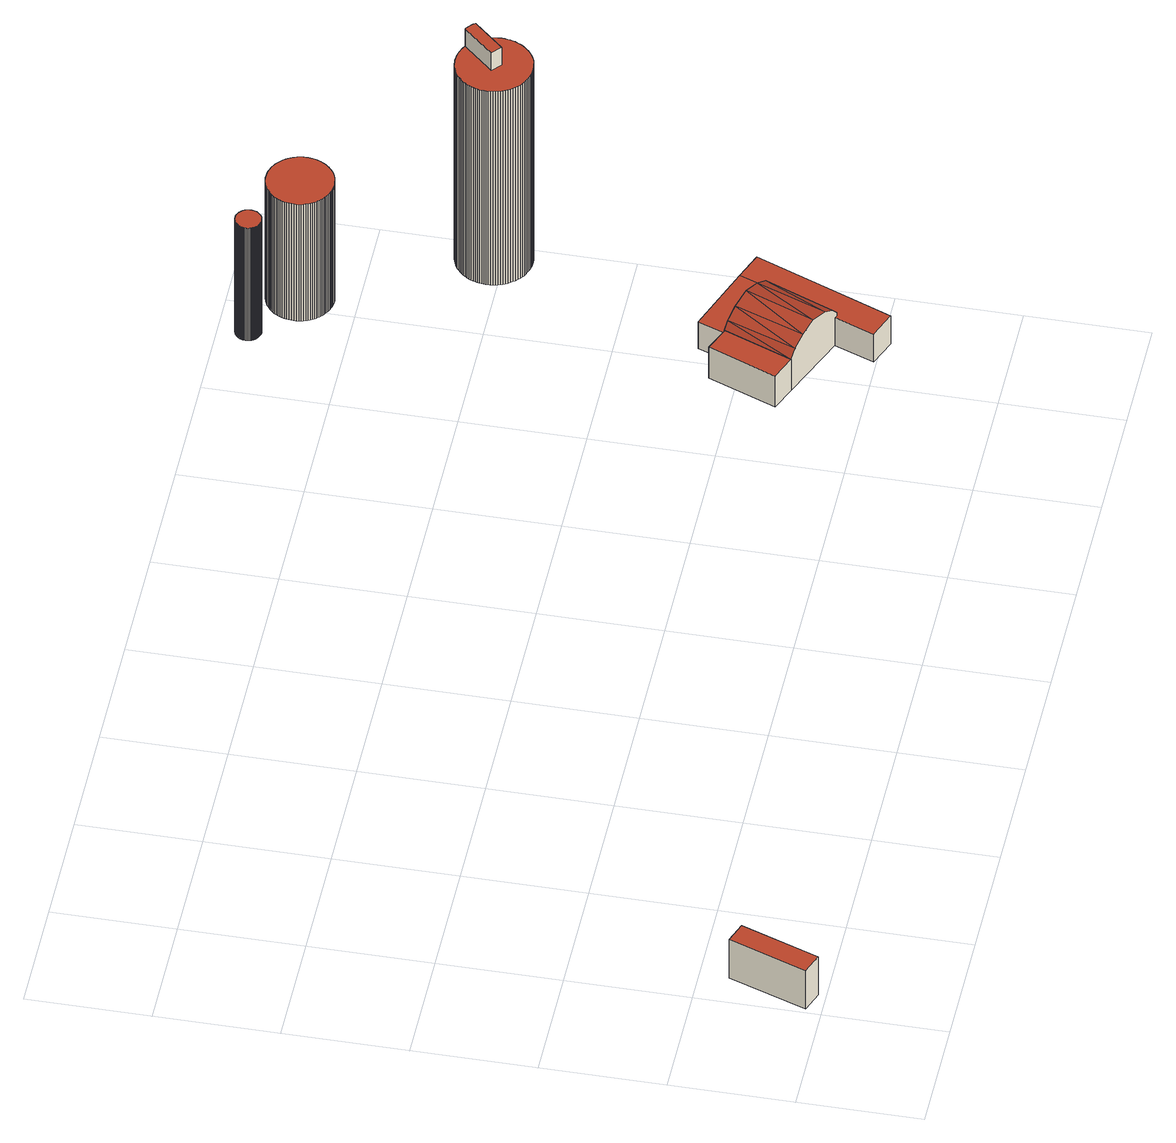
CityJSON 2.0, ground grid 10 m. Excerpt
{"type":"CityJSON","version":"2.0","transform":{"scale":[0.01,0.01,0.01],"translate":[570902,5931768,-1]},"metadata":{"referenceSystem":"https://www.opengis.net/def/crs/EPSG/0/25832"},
"CityObjects":{
"building1":{"type":"Building","attributes":{"Grundfläche 2D":"12.679556","Grundhöhe NN":"-0.001"},"geometry":[{"type":"Solid","lod":"3","boundaries":[[[[0,1,2,3]],[[4,5,3,2]],[[5,6,0,3]],[[6,7,1,0]],[[7,4,2,1]],[[7,6,5,4]]]],"semantics":{"surfaces":[{"type":"RoofSurface"},{"type":"WallSurface"},{"type":"GroundSurface"}],"values":[[0,1,1,1,1,2]]}}]},
"building2":{"type":"Building","attributes":{"Grundfläche 2D":"13.462395","Grundhöhe NN":"2.548"},"geometry":[{"type":"Solid","lod":"3","boundaries":[[[[8,9,10,11]],[[12,13,11,10]],[[13,14,8,11]],[[14,15,9,8]],[[15,12,10,9]],[[15,14,13,12]]]],"semantics":{"surfaces":[{"type":"RoofSurface"},{"type":"WallSurface"},{"type":"GroundSurface"}],"values":[[0,1,1,1,1,2]]}}]},
"building3":{"type":"Building","attributes":{"Grundfläche 2D":"38.658188","Grundhöhe NN":"2.540"},"geometry":[{"type":"Solid","lod":"3","boundaries":[[[[16,10,17]],[[18,10,16]],[[19,17,20]],[[16,17,19]],[[21,20,22]],[[19,20,21]],[[23,22,24]],[[21,22,23]],[[25,24,26]],[[23,24,25]],[[27,25,26,28]],[[28,26,24,22,20,17,10,29,30]],[[27,28,30,31]],[[18,16,19,21,23,25,27,31,32]],[[10,18,32,29]],[[30,29,32,31]]]],"semantics":{"surfaces":[{"type":"RoofSurface"},{"type":"WallSurface"},{"type":"GroundSurface"}],"values":[[0,0,0,0,0,0,0,0,0,0,0,1,1,1,1,2]]}}]},
"building4":{"type":"Building","attributes":{"Grundfläche 2D":"3.336995","Grundhöhe NN":"6.380"},"geometry":[{"type":"Solid","lod":"3","boundaries":[[[[33,34,35,36,37,38,39,40,41,42,43,44,45,46,47,48,49,50,51,52,53,54,55,56,57,58,59,60,61,62,63,64,65,66,67,68,69,70,71,72,73,74,75,76,77,78,79,80,81,82,83,84,85,86,87,88,89,90,91,92,93,94,95,96,97,98,99,100,101,102,103,104,105,106,107,108,109,110,111,112,113,114,115,116,117,118]],[[36,35,119,120]],[[37,36,120,121]],[[38,37,121,122]],[[39,38,122,123]],[[40,39,123,124]],[[41,40,124,125]],[[42,41,125,126]],[[35,34,127,119]],[[34,33,128,127]],[[43,42,126,129]],[[44,43,129,130]],[[45,44,130,131]],[[46,45,131,132]],[[47,46,132,133]],[[48,47,133,134]],[[49,48,134,135]],[[50,49,135,136]],[[51,50,136,137]],[[52,51,137,138]],[[53,52,138,139]],[[54,53,139,140]],[[55,54,140,141]],[[56,55,141,142]],[[57,56,142,143]],[[144,59,58,57,143,145]],[[60,59,144,146]],[[61,60,146,147]],[[148,63,62,61,147,149]],[[64,63,148,150]],[[65,64,150,151]],[[66,65,151,152]],[[67,66,152,153]],[[68,67,153,154]],[[69,68,154,155]],[[70,69,155,156]],[[71,70,156,157]],[[72,71,157,158]],[[73,72,158,159]],[[74,73,159,160]],[[75,74,160,161]],[[76,75,161,162]],[[77,76,162,163]],[[78,77,163,164]],[[79,78,164,165]],[[80,79,165,166]],[[81,80,166,167]],[[82,81,167,168]],[[83,82,168,169]],[[84,83,169,170]],[[85,84,170,171]],[[86,85,171,172]],[[87,86,172,173]],[[88,87,173,174]],[[89,88,174,175]],[[90,89,175,176]],[[91,90,176,177]],[[92,91,177,178]],[[93,92,178,179]],[[94,93,179,180]],[[95,94,180,181]],[[96,95,181,182]],[[97,96,182,183]],[[98,97,183,184]],[[99,98,184,185]],[[100,99,185,186]],[[101,100,186,187]],[[102,101,187,188]],[[103,102,188,189]],[[104,103,189,190]],[[105,104,190,191]],[[106,105,191,192]],[[107,106,192,193]],[[108,107,193,194]],[[109,108,194,195]],[[110,109,195,196]],[[111,110,196,197]],[[112,111,197,198]],[[113,112,198,199]],[[114,113,199,200]],[[115,114,200,201]],[[116,115,201,202]],[[117,116,202,203]],[[118,117,203,204]],[[33,118,204,128]],[[198,197,196,195,194,193,192,191,190,189,188,187,186,185,184,183,182,181,180,179,178,177,176,175,174,173,172,171,170,169,168,167,166,165,164,163,162,161,160,159,158,157,156,155,154,153,152,151,150,148,149,147,146,144,145,143,142,141,140,139,138,137,136,135,134,133,132,131,130,129,126,125,124,123,122,121,120,119,127,128,204,203,202,201,200,199]]]],"semantics":{"surfaces":[{"type":"RoofSurface"},{"type":"WallSurface"},{"type":"GroundSurface"}],"values":[[0,1,1,1,1,1,1,1,1,1,1,1,1,1,1,1,1,1,1,1,1,1,1,1,1,1,1,1,1,1,1,1,1,1,1,1,1,1,1,1,1,1,1,1,1,1,1,1,1,1,1,1,1,1,1,1,1,1,1,1,1,1,1,1,1,1,1,1,1,1,1,1,1,1,1,1,1,1,1,1,1,1,1,1,1,2]]}}]},
"building5":{"type":"Building","attributes":{"Grundfläche 2D":"15.042234","Grundhöhe NN":"2.649"},"geometry":[{"type":"Solid","lod":"3","boundaries":[[[[205,206,207,208,209]],[[210,207,206,205,211,212]],[[208,207,210,213]],[[209,208,213,214]],[[205,209,214,211]],[[210,212,211,214,213]]]],"semantics":{"surfaces":[{"type":"RoofSurface"},{"type":"WallSurface"},{"type":"GroundSurface"}],"values":[[0,1,1,1,1,2]]}}]},
"building6":{"type":"Building","attributes":{"Grundfläche 2D":"28.299524","Grundhöhe NN":"2.526"},"geometry":[{"type":"Solid","lod":"3","boundaries":[[[[215,216,217,218,219,208,207,220]],[[221,222,217,216]],[[222,223,218,217]],[[223,224,219,218]],[[224,225,208,219]],[[225,226,207,208]],[[226,227,220,207]],[[227,228,215,220]],[[228,221,216,215]],[[221,228,227,226,225,224,223,222]]]],"semantics":{"surfaces":[{"type":"RoofSurface"},{"type":"WallSurface"},{"type":"GroundSurface"}],"values":[[0,1,1,1,1,1,1,1,1,2]]}}]},
"building7":{"type":"Building","attributes":{"Grundfläche 2D":"22.194636","Grundhöhe NN":"6.397"},"geometry":[{"type":"Solid","lod":"3","boundaries":[[[[229,230,231,232,233,234,235,236,237,238,239,240,241,242,243,244,245,246,247,248,249,250,251,252,253,254,255,256,257,258,259,260,261,262,263,264,265,266,267,268,269,270,271,272,273,274,275,276,277,278,279,280,281,282,283,284,285,286,287,288,289,290,291,292,293,294,295,296,297,298,299,300,301,302,303,304,305,306,307,308,309,310,311,312,313,314,315,316,317,318,319,320,321,322,323,324]],[[325,326,234,233]],[[327,325,233,232]],[[328,329,319,318]],[[329,330,320,319]],[[330,331,321,320]],[[331,332,322,321]],[[332,333,323,322]],[[333,334,324,323]],[[334,335,229,324]],[[335,336,230,229]],[[336,337,231,230]],[[337,327,232,231]],[[326,338,235,234]],[[338,339,236,235]],[[339,340,237,236]],[[340,341,238,237]],[[341,342,239,238]],[[342,343,240,239]],[[343,344,241,240]],[[344,345,242,241]],[[345,346,243,242]],[[346,347,244,243]],[[347,348,245,244]],[[348,349,246,245]],[[349,350,247,246]],[[350,351,248,247]],[[351,352,249,248]],[[352,353,250,249]],[[353,354,251,250]],[[354,355,252,251]],[[355,356,253,252]],[[356,357,254,253]],[[357,358,255,254]],[[358,359,256,255]],[[359,360,257,256]],[[360,361,258,257]],[[361,362,259,258]],[[362,363,260,259]],[[363,364,261,260]],[[364,365,262,261]],[[365,366,263,262]],[[366,367,264,263]],[[367,368,265,264]],[[368,369,266,265]],[[369,370,267,266]],[[370,371,268,267]],[[371,372,269,268]],[[372,373,270,269]],[[373,374,271,270]],[[374,375,272,271]],[[375,376,273,272]],[[376,377,274,273]],[[377,378,275,274]],[[378,379,276,275]],[[379,380,277,276]],[[380,381,278,277]],[[381,382,279,278]],[[382,383,280,279]],[[383,384,281,280]],[[384,385,282,281]],[[385,386,283,282]],[[386,387,284,283]],[[387,388,285,284]],[[388,389,286,285]],[[389,390,287,286]],[[390,391,288,287]],[[391,392,289,288]],[[392,393,290,289]],[[393,394,291,290]],[[394,395,292,291]],[[395,396,293,292]],[[396,397,294,293]],[[397,398,295,294]],[[398,399,296,295]],[[399,400,297,296]],[[400,401,298,297]],[[401,402,299,298]],[[402,403,300,299]],[[403,404,301,300]],[[404,405,302,301]],[[405,406,303,302]],[[406,407,304,303]],[[407,408,305,304]],[[408,409,306,305]],[[409,410,307,306]],[[410,411,308,307]],[[411,412,309,308]],[[412,413,310,309]],[[413,414,311,310]],[[414,415,312,311]],[[415,416,313,312]],[[416,417,314,313]],[[417,418,315,314]],[[418,419,316,315]],[[419,420,317,316]],[[420,328,318,317]],[[332,331,330,329,328,420,419,418,417,416,415,414,413,412,411,410,409,408,407,406,405,404,403,402,401,400,399,398,397,396,395,394,393,392,391,390,389,388,387,386,385,384,383,382,381,380,379,378,377,376,375,374,373,372,371,370,369,368,367,366,365,364,363,362,361,360,359,358,357,356,355,354,353,352,351,350,349,348,347,346,345,344,343,342,341,340,339,338,326,325,327,337,336,335,334,333]]]],"semantics":{"surfaces":[{"type":"RoofSurface"},{"type":"WallSurface"},{"type":"GroundSurface"}],"values":[[0,1,1,1,1,1,1,1,1,1,1,1,1,1,1,1,1,1,1,1,1,1,1,1,1,1,1,1,1,1,1,1,1,1,1,1,1,1,1,1,1,1,1,1,1,1,1,1,1,1,1,1,1,1,1,1,1,1,1,1,1,1,1,1,1,1,1,1,1,1,1,1,1,1,1,1,1,1,1,1,1,1,1,1,1,1,1,1,1,1,1,1,1,1,1,1,1,2]]}}]},
"building8":{"type":"Building","attributes":{"Grundfläche 2D":"28.847609","Grundhöhe NN":"6.332"},"children":["building8-1"],"geometry":[{"type":"Solid","lod":"3","boundaries":[[[[421,422,423,424,425,426,427,428,429,430,431,432,433,434,435,436,437,438,439,440,441,442,443,444,445,446,447,448,449,450,451,452,453,454,455,456,457,458,459,460,461,462,463,464,465,466,467,468,469,470,471,472,473,474,475,476,477,478,479,480,481,482,483,484,485,486,487,488,489,490,491,492,493,494,495,496,497,498,499,500,501,502,503,504,505,506,507,508,509,510,511,512,513,514,515,516,517]],[[518,519,422,421]],[[519,520,423,422]],[[520,521,424,423]],[[521,522,425,424]],[[522,523,426,425]],[[523,524,427,426]],[[524,525,428,427]],[[525,526,429,428]],[[526,527,430,429]],[[527,528,431,430]],[[528,529,432,431]],[[529,530,433,432]],[[531,518,421,517]],[[530,532,434,433]],[[532,533,435,434]],[[533,534,436,435]],[[534,535,437,436]],[[535,536,438,437]],[[536,537,439,438]],[[537,538,440,439]],[[538,539,441,440]],[[539,540,442,441]],[[540,541,443,442]],[[541,542,444,443]],[[542,543,445,444]],[[543,544,446,445]],[[544,545,447,446]],[[545,546,448,447]],[[546,547,449,448]],[[547,548,450,449]],[[548,549,451,450]],[[549,550,452,451]],[[550,551,453,452]],[[551,552,454,453]],[[552,553,455,454]],[[553,554,456,455]],[[554,555,457,456]],[[555,556,458,457]],[[556,557,459,458]],[[557,558,460,459]],[[558,559,461,460]],[[559,560,462,461]],[[560,561,463,462]],[[561,562,464,463]],[[562,563,465,464]],[[563,564,466,465]],[[564,565,467,466]],[[565,566,468,467]],[[566,567,469,468]],[[567,568,470,469]],[[568,569,471,470]],[[569,570,472,471]],[[570,571,473,472]],[[571,572,474,473]],[[572,573,475,474]],[[573,574,476,475]],[[574,575,477,476]],[[575,576,478,477]],[[576,577,479,478]],[[577,578,480,479]],[[578,579,481,480]],[[579,580,482,481]],[[580,581,483,482]],[[581,582,484,483]],[[582,583,485,484]],[[583,584,486,485]],[[584,585,487,486]],[[585,586,488,487]],[[586,587,489,488]],[[587,588,490,489]],[[588,589,491,490]],[[589,590,492,491]],[[590,591,493,492]],[[591,592,494,493]],[[592,593,495,494]],[[593,594,496,495]],[[594,595,497,496]],[[595,596,498,497]],[[596,597,499,498]],[[597,598,500,499]],[[598,599,501,500]],[[599,600,502,501]],[[600,601,503,502]],[[601,602,504,503]],[[602,603,505,504]],[[603,604,506,505]],[[604,605,507,506]],[[605,606,508,507]],[[606,607,509,508]],[[607,608,510,509]],[[608,609,511,510]],[[609,610,512,511]],[[610,611,513,512]],[[611,612,514,513]],[[612,613,515,514]],[[613,614,516,515]],[[614,531,517,516]],[[607,606,605,604,603,602,601,600,599,598,597,596,595,594,593,592,591,590,589,588,587,586,585,584,583,582,581,580,579,578,577,576,575,574,573,572,571,570,569,568,567,566,565,564,563,562,561,560,559,558,557,556,555,554,553,552,551,550,549,548,547,546,545,544,543,542,541,540,539,538,537,536,535,534,533,532,530,529,528,527,526,525,524,523,522,521,520,519,518,531,614,613,612,611,610,609,608]]]],"semantics":{"surfaces":[{"type":"RoofSurface"},{"type":"WallSurface"},{"type":"GroundSurface"}],"values":[[0,1,1,1,1,1,1,1,1,1,1,1,1,1,1,1,1,1,1,1,1,1,1,1,1,1,1,1,1,1,1,1,1,1,1,1,1,1,1,1,1,1,1,1,1,1,1,1,1,1,1,1,1,1,1,1,1,1,1,1,1,1,1,1,1,1,1,1,1,1,1,1,1,1,1,1,1,1,1,1,1,1,1,1,1,1,1,1,1,1,1,1,1,1,1,1,1,1,2]]}}]},
"building8-1":{"type":"BuildingInstallation","parents":["building8"],"geometry":[{"type":"MultiSurface","lod":"3","boundaries":[[[615,616,617,618,619,620,621,622,623,624]],[[448,449,615,624]],[[449,450,616,615]],[[450,451,617,616]],[[451,452,618,617]],[[452,453,619,618]],[[453,454,620,619]],[[625,622,621,620,454,626]],[[623,622,625,627]],[[627,448,624,623]]],"semantics":{"surfaces":[{"type":"RoofSurface"},{"type":"WallSurface"}],"values":[0,1,1,1,1,1,1,1,1,1]}}]}
},
"vertices":[
[223,67,495],[455,708,495],[280,771,495],[48,130,495],[280,771,100],[48,130,100],[223,67,100],[455,708,100],
[6586,2169,674],[6361,1608,674],[6569,1525,674],[6791,2083,674],[6569,1525,355],[6791,2083,355],[6586,2169,355],[6361,1608,355],
[6838,2072,740],[6622,1504,744],[6794,2089,674],[6938,2032,807],[6721,1463,807],[7078,1976,850],[6851,1411,850],[7223,1918,807],[7006,1348,807],[7333,1874,740],[7103,1308,740],[7386,1853,674],[7154,1288,674],[6569,1525,354],[7154,1288,354],[7386,1853,354],[6794,2089,354],
[6054,5538,1905],[6065,5544,1905],[6075,5550,1905],[6084,5557,1905],[6092,5566,1905],[6096,5571,1905],[6100,5576,1905],[6103,5582,1905],[6107,5588,1905],[6109,5594,1905],[6112,5601,1905],[6114,5608,1905],[6115,5615,1905],[6116,5622,1905],[6117,5629,1905],[6117,5637,1905],[6116,5644,1905],[6115,5652,1905],[6114,5659,1905],[6112,5666,1905],[6109,5673,1905],[6106,5679,1905],[6103,5686,1905],[6099,5692,1905],[6095,5697,1905],[6094,5699,1905],[6090,5703,1905],[6086,5707,1905],[6081,5711,1905],[6081,5712,1905],[6076,5716,1905],[6066,5722,1905],[6056,5728,1905],[6045,5732,1905],[6033,5735,1905],[6027,5736,1905],[6020,5736,1905],[6014,5736,1905],[6007,5736,1905],[6000,5736,1905],[5993,5734,1905],[5986,5733,1905],[5979,5730,1905],[5972,5728,1905],[5966,5724,1905],[5959,5721,1905],[5953,5717,1905],[5947,5712,1905],[5942,5707,1905],[5937,5702,1905],[5932,5696,1905],[5928,5690,1905],[5924,5684,1905],[5921,5678,1905],[5918,5671,1905],[5916,5665,1905],[5914,5658,1905],[5912,5652,1905],[5912,5646,1905],[5911,5634,1905],[5911,5622,1905],[5913,5611,1905],[5917,5599,1905],[5919,5593,1905],[5922,5587,1905],[5925,5582,1905],[5928,5576,1905],[5932,5570,1905],[5937,5565,1905],[5942,5559,1905],[5947,5555,1905],[5953,5550,1905],[5959,5546,1905],[5966,5542,1905],[5972,5539,1905],[5979,5536,1905],[5986,5534,1905],[5993,5532,1905],[6001,5531,1905],[6008,5530,1905],[6015,5530,1905],[6022,5530,1905],[6029,5531,1905],[6036,5533,1905],[6042,5534,1905],[6048,5536,1905],[6075,5550,738],[6084,5557,738],[6092,5566,738],[6096,5571,738],[6100,5576,738],[6103,5582,738],[6107,5588,738],[6109,5594,738],[6065,5544,738],[6054,5538,738],[6112,5601,738],[6114,5608,738],[6115,5615,738],[6116,5622,738],[6117,5629,738],[6117,5637,738],[6116,5644,738],[6115,5652,738],[6114,5659,738],[6112,5666,738],[6109,5673,738],[6106,5679,738],[6103,5686,738],[6099,5692,738],[6095,5697,738],[6090,5703,738],[6094,5699,738],[6086,5707,738],[6081,5711,738],[6076,5716,738],[6081,5712,738],[6066,5722,738],[6056,5728,738],[6045,5732,738],[6033,5735,738],[6027,5736,738],[6020,5736,738],[6014,5736,738],[6007,5736,738],[6000,5736,738],[5993,5734,738],[5986,5733,738],[5979,5730,738],[5972,5728,738],[5966,5724,738],[5959,5721,738],[5953,5717,738],[5947,5712,738],[5942,5707,738],[5937,5702,738],[5932,5696,738],[5928,5690,738],[5924,5684,738],[5921,5678,738],[5918,5671,738],[5916,5665,738],[5914,5658,738],[5912,5652,738],[5912,5646,738],[5911,5634,738],[5911,5622,738],[5913,5611,738],[5917,5599,738],[5919,5593,738],[5922,5587,738],[5925,5582,738],[5928,5576,738],[5932,5570,738],[5937,5565,738],[5942,5559,738],[5947,5555,738],[5953,5550,738],[5959,5546,738],[5966,5542,738],[5972,5539,738],[5979,5536,738],[5986,5534,738],[5993,5532,738],[6001,5531,738],[6008,5530,738],[6015,5530,738],[6022,5530,738],[6029,5531,738],[6036,5533,738],[6042,5534,738],[6048,5536,738],
[6801,2087,642],[7333,1874,642],[7365,1862,642],[7457,2100,642],[6884,2310,642],[7365,1862,365],[6801,2087,365],[7333,1874,365],[7457,2100,365],[6884,2310,365],
[7154,1288,642],[7132,1297,642],[7005,968,642],[7230,880,642],[7686,2011,642],[7386,1853,642],[7132,1297,353],[7005,968,353],[7230,880,353],[7686,2011,353],[7457,2100,353],[7365,1862,353],[7386,1853,353],[7154,1288,353],
[6442,5585,1950],[6426,5583,1950],[6411,5580,1950],[6396,5577,1950],[6382,5572,1950],[6368,5567,1950],[6355,5562,1950],[6341,5555,1950],[6327,5547,1950],[6313,5538,1950],[6299,5528,1950],[6286,5517,1950],[6274,5505,1950],[6262,5492,1950],[6250,5477,1950],[6240,5462,1950],[6231,5446,1950],[6222,5429,1950],[6215,5412,1950],[6209,5393,1950],[6204,5375,1950],[6201,5356,1950],[6199,5337,1950],[6199,5318,1950],[6199,5299,1950],[6202,5280,1950],[6205,5262,1950],[6209,5245,1950],[6215,5228,1950],[6222,5211,1950],[6229,5196,1950],[6237,5181,1950],[6246,5168,1950],[6256,5155,1950],[6266,5143,1950],[6276,5132,1950],[6287,5122,1950],[6298,5112,1950],[6310,5103,1950],[6323,5095,1950],[6336,5087,1950],[6351,5079,1950],[6367,5072,1950],[6383,5067,1950],[6399,5062,1950],[6417,5058,1950],[6435,5055,1950],[6453,5054,1950],[6472,5054,1950],[6491,5055,1950],[6510,5058,1950],[6528,5062,1950],[6547,5067,1950],[6565,5073,1950],[6582,5081,1950],[6599,5090,1950],[6615,5100,1950],[6630,5112,1950],[6644,5124,1950],[6657,5136,1950],[6669,5150,1950],[6680,5163,1950],[6689,5178,1950],[6698,5192,1950],[6705,5207,1950],[6712,5221,1950],[6717,5236,1950],[6721,5250,1950],[6725,5265,1950],[6727,5279,1950],[6729,5294,1950],[6730,5309,1950],[6730,5325,1950],[6730,5342,1950],[6728,5358,1950],[6724,5375,1950],[6720,5392,1950],[6715,5409,1950],[6708,5426,1950],[6700,5443,1950],[6691,5459,1950],[6681,5475,1950],[6669,5490,1950],[6656,5504,1950],[6642,5517,1950],[6628,5530,1950],[6612,5541,1950],[6596,5551,1950],[6579,5560,1950],[6562,5567,1950],[6544,5573,1950],[6527,5578,1950],[6509,5582,1950],[6492,5584,1950],[6475,5585,1950],[6458,5586,1950],[6382,5572,740],[6368,5567,740],[6396,5577,740],[6562,5567,740],[6544,5573,740],[6527,5578,740],[6509,5582,740],[6492,5584,740],[6475,5585,740],[6458,5586,740],[6442,5585,740],[6426,5583,740],[6411,5580,740],[6355,5562,740],[6341,5555,740],[6327,5547,740],[6313,5538,740],[6299,5528,740],[6286,5517,740],[6274,5505,740],[6262,5492,740],[6250,5477,740],[6240,5462,740],[6231,5446,740],[6222,5429,740],[6215,5412,740],[6209,5393,740],[6204,5375,740],[6201,5356,740],[6199,5337,740],[6199,5318,740],[6199,5299,740],[6202,5280,740],[6205,5262,740],[6209,5245,740],[6215,5228,740],[6222,5211,740],[6229,5196,740],[6237,5181,740],[6246,5168,740],[6256,5155,740],[6266,5143,740],[6276,5132,740],[6287,5122,740],[6298,5112,740],[6310,5103,740],[6323,5095,740],[6336,5087,740],[6351,5079,740],[6367,5072,740],[6383,5067,740],[6399,5062,740],[6417,5058,740],[6435,5055,740],[6453,5054,740],[6472,5054,740],[6491,5055,740],[6510,5058,740],[6528,5062,740],[6547,5067,740],[6565,5073,740],[6582,5081,740],[6599,5090,740],[6615,5100,740],[6630,5112,740],[6644,5124,740],[6657,5136,740],[6669,5150,740],[6680,5163,740],[6689,5178,740],[6698,5192,740],[6705,5207,740],[6712,5221,740],[6717,5236,740],[6721,5250,740],[6725,5265,740],[6727,5279,740],[6729,5294,740],[6730,5309,740],[6730,5325,740],[6730,5342,740],[6728,5358,740],[6724,5375,740],[6720,5392,740],[6715,5409,740],[6708,5426,740],[6700,5443,740],[6691,5459,740],[6681,5475,740],[6669,5490,740],[6656,5504,740],[6642,5517,740],[6628,5530,740],[6612,5541,740],[6596,5551,740],[6579,5560,740],
[7322,3682,2740],[7337,3690,2740],[7351,3699,2740],[7366,3708,2740],[7381,3719,2740],[7395,3732,2740],[7408,3745,2740],[7421,3759,2740],[7434,3775,2740],[7445,3792,2740],[7456,3810,2740],[7465,3829,2740],[7474,3848,2740],[7481,3869,2740],[7486,3890,2740],[7490,3911,2740],[7492,3933,2740],[7493,3955,2740],[7492,3976,2740],[7490,3998,2740],[7486,4019,2740],[7481,4040,2740],[7474,4060,2740],[7467,4079,2740],[7458,4097,2740],[7448,4115,2740],[7437,4131,2740],[7425,4146,2740],[7413,4160,2740],[7401,4173,2740],[7387,4185,2740],[7374,4196,2740],[7360,4206,2740],[7350,4213,2740],[7346,4215,2740],[7332,4223,2740],[7316,4231,2740],[7299,4238,2740],[7281,4244,2740],[7263,4250,2740],[7244,4254,2740],[7224,4256,2740],[7204,4258,2740],[7183,4258,2740],[7162,4257,2740],[7141,4254,2740],[7120,4250,2740],[7099,4244,2740],[7078,4237,2740],[7058,4228,2740],[7039,4218,2740],[7020,4207,2740],[7003,4194,2740],[6986,4180,2740],[6971,4165,2740],[6957,4149,2740],[6944,4133,2740],[6933,4116,2740],[6923,4099,2740],[6914,4081,2740],[6907,4063,2740],[6901,4046,2740],[6896,4028,2740],[6892,4011,2740],[6889,3994,2740],[6888,3978,2740],[6887,3961,2740],[6887,3944,2740],[6888,3926,2740],[6891,3908,2740],[6894,3890,2740],[6899,3871,2740],[6905,3853,2740],[6912,3834,2740],[6921,3816,2740],[6931,3798,2740],[6943,3780,2740],[6956,3763,2740],[6970,3747,2740],[6985,3732,2740],[7002,3717,2740],[7019,3705,2740],[7038,3693,2740],[7057,3683,2740],[7077,3674,2740],[7097,3667,2740],[7118,3661,2740],[7138,3657,2740],[7159,3654,2740],[7179,3652,2740],[7199,3652,2740],[7219,3654,2740],[7238,3656,2740],[7256,3659,2740],[7274,3664,2740],[7291,3669,2740],[7307,3675,2740],[7322,3682,733],[7337,3690,733],[7351,3699,733],[7366,3708,733],[7381,3719,733],[7395,3732,733],[7408,3745,733],[7421,3759,733],[7434,3775,733],[7445,3792,733],[7456,3810,733],[7465,3829,733],[7474,3848,733],[7307,3675,733],[7481,3869,733],[7486,3890,733],[7490,3911,733],[7492,3933,733],[7493,3955,733],[7492,3976,733],[7490,3998,733],[7486,4019,733],[7481,4040,733],[7474,4060,733],[7467,4079,733],[7458,4097,733],[7448,4115,733],[7437,4131,733],[7425,4146,733],[7413,4160,733],[7401,4173,733],[7387,4185,733],[7374,4196,733],[7360,4206,733],[7350,4213,733],[7346,4215,733],[7332,4223,733],[7316,4231,733],[7299,4238,733],[7281,4244,733],[7263,4250,733],[7244,4254,733],[7224,4256,733],[7204,4258,733],[7183,4258,733],[7162,4257,733],[7141,4254,733],[7120,4250,733],[7099,4244,733],[7078,4237,733],[7058,4228,733],[7039,4218,733],[7020,4207,733],[7003,4194,733],[6986,4180,733],[6971,4165,733],[6957,4149,733],[6944,4133,733],[6933,4116,733],[6923,4099,733],[6914,4081,733],[6907,4063,733],[6901,4046,733],[6896,4028,733],[6892,4011,733],[6889,3994,733],[6888,3978,733],[6887,3961,733],[6887,3944,733],[6888,3926,733],[6891,3908,733],[6894,3890,733],[6899,3871,733],[6905,3853,733],[6912,3834,733],[6921,3816,733],[6931,3798,733],[6943,3780,733],[6956,3763,733],[6970,3747,733],[6985,3732,733],[7002,3717,733],[7019,3705,733],[7038,3693,733],[7057,3683,733],[7077,3674,733],[7097,3667,733],[7118,3661,733],[7138,3657,733],[7159,3654,733],[7179,3652,733],[7199,3652,733],[7219,3654,733],[7238,3656,733],[7256,3659,733],[7274,3664,733],[7291,3669,733],
[7413,4160,2922],[7401,4173,2922],[7387,4185,2922],[7374,4196,2922],[7360,4206,2922],[7350,4213,2922],[7334,4196,2922],[7122,3965,2922],[7197,3898,2922],[7425,4146,2922],[7122,3965,2740],[7334,4196,2740],[7197,3898,2740]
]}
